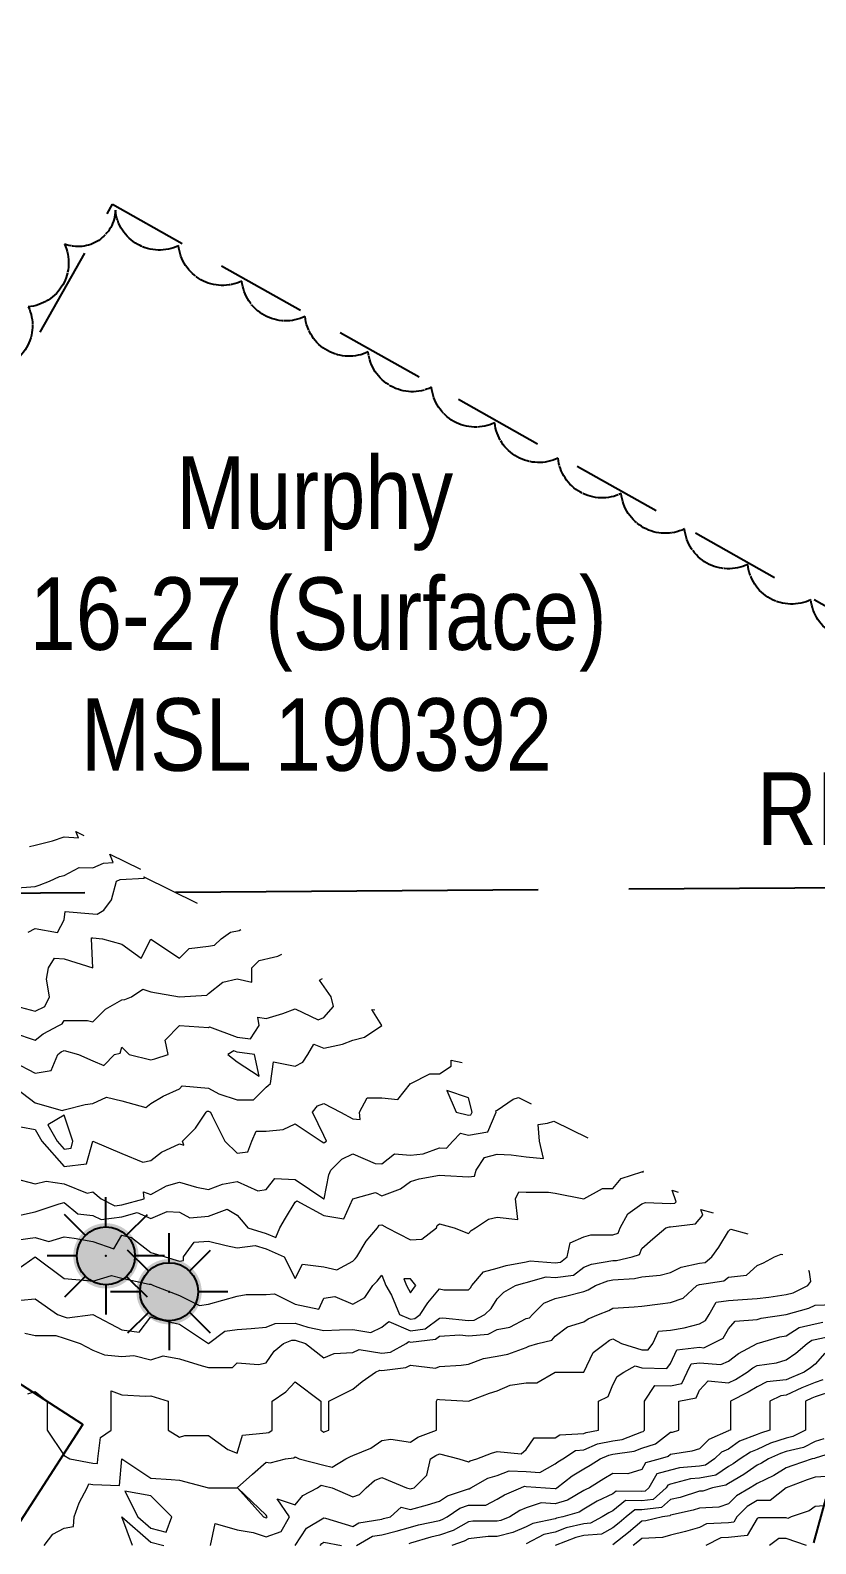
# Model space of a CAD drawing. Extents: x 532589 to 538856, y 6045658 to 6049082.
# Drawn here: x 534041.8 to 534150, y 6047462.4 to 6047671 of the extents above; entities that cross this region are included whole.
import ezdxf

# ---------------------------------------------------------------- set-up
doc = ezdxf.new("R2010")
doc.units = 0
doc.header["$LTSCALE"] = 5
doc.header["$PDSIZE"] = 0.5
for name, pattern in [('0', [1, 1, 0]), ('foc-ACCESSROAD', [3.75, 2.5, -1.25]), ('foc-TIELINE', [1.875, 1.25, -0.625]), ('foc-UNSURVEYED', [12.5, 10, -2.5])]:
    doc.linetypes.add(name, pattern=pattern)
for name, color, linetype in [('35', 37, 'Continuous'), ('C-WS', 13, 'foc-ACCESSROAD'), ('C-WS-S', 13, 'Continuous'), ('F-RW', 190, 'Continuous'), ('L-TIE', 7, 'foc-TIELINE'), ('L-USEC', 7, 'foc-UNSURVEYED'), ('oil_and_gas_wells_pt', 7, 'Continuous'), ('T-BUSH', 110, '0')]:
    doc.layers.add(name, color=color, linetype=linetype)
doc.layers.add('C-TOPO-MAJR', color=7, linetype='Continuous', lineweight=15, true_color=0xd3aa5f)
doc.layers.add('C-TOPO-MINR', color=7, linetype='Continuous', lineweight=13, true_color=0xe9d5af)
doc.layers.add('C-WS-T', color=13, linetype='Continuous', lineweight=9)
doc.styles.add('80', font='ARIALN.TTF', dxfattribs={"height": 10})
doc.styles.add('80L', font='ARIALN.TTF', dxfattribs={"height": 10})

# ---------------------------------------------------------------- blocks, each defined once
blk = doc.blocks.new('GAS')
h = blk.add_hatch(color=255)
h.dxf.hatch_style = 1
edge = h.paths.add_edge_path()
edge.add_arc((0, 0), 0.9, 0, 360)
for p, q in [((0, 0.808), (0, 1.616)), ((-0.571, 0.571), (-1.142, 1.142)), ((0.571, 0.571), (1.142, 1.142)), ((-0.808, 0), (-1.616, 0)), ((1.616, 0), (0.808, 0)), ((-0.571, -0.571), (-1.142, -1.142)), ((0, -0.808), (0, -1.616)), ((1.142, -1.142), (0.571, -0.571))]:
    blk.add_line(p, q)
blk.add_circle((0, 0), 0.8)
blk = doc.blocks.new('RP')
at = {"layer": '35', "color": 3}
blk.add_circle((0, 0), 10, dxfattribs=at)
at = {"layer": '35', "color": 3, "style": '80'}
blk.add_attdef('RP_001', (-32.36, 5.75), '', height=10, dxfattribs=at)

msp = doc.modelspace()

# ---------------------------------------------------------------- linework, layer by layer
at = {"layer": 'C-TOPO-MAJR', "color": 9, "true_color": 0xbfbfbf, "flags": 128}
for points, elevation in [([(534039.448, 6047532.768), (534042.434, 6047531.773), (534043.554, 6047532.644), (534045.691, 6047533.764), (534046.174, 6047534.005), (534046.416, 6047534.488), (534049.673, 6047534.488), (534050.397, 6047534.295), (534052.123, 6047536.02), (534054.379, 6047537.326), (534054.777, 6047537.347), (534055.707, 6047537.745), (534057.299, 6047538.807), (534058.36, 6047538.438), (534062.342, 6047537.745), (534066.102, 6047537.967), (534066.324, 6047538.188), (534068.315, 6047539.736), (534070.305, 6047540.196), (534072.296, 6047539.736), (534072.296, 6047541.727), (534073.292, 6047542.722), (534075.282, 6047543.22), (534075.879, 6047543.32), (534076.418, 6047543.634)], 852), ([(534040.158, 6047507.598), (534042.434, 6047508.104), (534045.751, 6047509.209), (534046.416, 6047509.405), (534048.342, 6047507.819), (534050.397, 6047507.599), (534051.535, 6047507.03), (534054.379, 6047507.436), (534056.48, 6047507.994), (534058.36, 6047507.167), (534060.636, 6047508.168), (534062.342, 6047508.036), (534063.736, 6047507.286), (534066.324, 6047507.521), (534068.884, 6047508.452), (534070.305, 6047507.661), (534071.102, 6047506.688), (534071.753, 6047505.892), (534074.287, 6047505.139), (534075.614, 6047504.565), (534076.145, 6047505.892), (534076.941, 6047507.22), (534078.269, 6047509.431), (534078.518, 6047509.625), (534082.25, 6047507.599), (534084.996, 6047507.128), (534086.232, 6047509.874), (534089.328, 6047510.759), (534090.214, 6047510.293), (534092.817, 6047511.252), (534094.195, 6047512.263), (534095.39, 6047512.661), (534098.177, 6047513.152), (534098.924, 6047513.108), (534102.159, 6047512.919), (534102.997, 6047513.018), (534103.22, 6047513.855), (534104.389, 6047515.607), (534106.14, 6047516.045), (534108.027, 6047515.951), (534110.122, 6047515.665), (534112.511, 6047515.448), (534111.96, 6047517.837), (534111.781, 6047520.16), (534113.071, 6047520.344), (534113.942, 6047520.6), (534118.632, 6047518.306)], 853), ([(534041.439, 6047482.997), (534042.434, 6047483.329), (534044.093, 6047482.002), (534044.093, 6047480.343), (534044.093, 6047478.02), (534046.416, 6047474.537), (534047.213, 6047474.039), (534050.397, 6047473.449), (534051.01, 6047473.426), (534051.06, 6047474.039), (534051.429, 6047476.988), (534052.932, 6047478.02), (534052.932, 6047479.468), (534052.932, 6047482.002), (534052.932, 6047483.449), (534054.379, 6047482.886), (534057.657, 6047482.705), (534058.36, 6047482.749), (534060.749, 6047482.002), (534060.749, 6047479.613), (534060.749, 6047478.02), (534062.342, 6047477.024), (534063.067, 6047477.296), (534066.324, 6047477.296), (534068.978, 6047475.366), (534070.305, 6047474.836), (534071.029, 6047477.297), (534074.287, 6047477.622), (534074.634, 6047477.674), (534075.084, 6047478.02), (534075.084, 6047481.205), (534075.084, 6047482.002), (534076.994, 6047483.277), (534078.269, 6047484.657), (534081.808, 6047482.002), (534081.808, 6047478.463), (534081.808, 6047478.02), (534082.25, 6047477.755), (534082.424, 6047477.847), (534082.915, 6047478.02), (534082.915, 6047481.338), (534082.915, 6047482.002), (534085.126, 6047483.108), (534086.232, 6047483.661), (534087.499, 6047484.717), (534089.328, 6047485.984), (534089.929, 6047486.268), (534090.214, 6047486.225), (534093.55, 6047486.629), (534094.195, 6047486.979), (534097.608, 6047486.553), (534098.177, 6047486.781), (534101.164, 6047486.979), (534102.159, 6047487.121), (534104.254, 6047487.87), (534106.14, 6047488.224), (534107.608, 6047488.498), (534110.122, 6047489.396), (534110.484, 6047489.603), (534111.715, 6047489.965), (534113.644, 6047490.425), (534114.104, 6047490.961), (534115.811, 6047492.24), (534118.085, 6047492.952), (534118.675, 6047493.357), (534120.076, 6047493.947), (534121.499, 6047494.516), (534122.067, 6047494.831), (534125.001, 6047494.995), (534126.049, 6047495.118), (534128.563, 6047495.414), (534130.03, 6047495.587), (534131.761, 6047496.198), (534133.65, 6047497.929), (534133.891, 6047498.05), (534134.012, 6047498.076), (534137.352, 6047498.571), (534137.994, 6047499.1), (534140.508, 6047499.396), (534141.975, 6047500.715), (534142.829, 6047501.056), (534144.364, 6047501.91), (534145.264, 6047502.257), (534145.477, 6047502.199)], 854), ([(534151.296, 6047488.608), (534149.939, 6047487.121), (534149.326, 6047486.596), (534148.445, 6047485.984), (534146.668, 6047485.273), (534145.957, 6047484.936), (534143.303, 6047484.657), (534141.975, 6047483.993), (534140.737, 6047483.241), (534138.259, 6047482.002), (534138.259, 6047481.736), (534138.259, 6047478.02), (534138.068, 6047477.947), (534137.994, 6047477.896), (534135.311, 6047476.722), (534134.012, 6047475.424), (534132.95, 6047475.101), (534130.03, 6047474.651), (534129.684, 6047474.385), (534128.583, 6047474.039), (534126.585, 6047473.503), (534126.049, 6047472.572), (534124.138, 6047471.968), (534122.067, 6047472.048), (534120.835, 6047471.29), (534118.833, 6047470.057), (534118.325, 6047469.818), (534118.085, 6047469.672), (534115.81, 6047468.351), (534114.104, 6047467.857), (534112.17, 6047468.009), (534110.122, 6047467.301), (534109.261, 6047466.937), (534107.847, 6047466.075), (534106.638, 6047465.578), (534106.14, 6047465.447), (534102.787, 6047465.447), (534102.159, 6047465.373), (534100.055, 6047464.197), (534098.177, 6047463.523), (534096.991, 6047463.28), (534094.195, 6047462.426), (534093.936, 6047462.354)], 855), ([(534152.303, 6047471.675), (534149.939, 6047471.517), (534148.844, 6047471.152), (534145.957, 6047470.057), (534143.732, 6047468.3), (534141.975, 6047468.3), (534140.574, 6047467.477), (534139.174, 6047466.075), (534138.735, 6047465.335), (534137.994, 6047465.259), (534134.983, 6047465.105), (534134.012, 6047464.601), (534132.078, 6047464.028), (534130.03, 6047463.516), (534128.893, 6047463.231), (534126.049, 6047463.059), (534125.527, 6047462.616), (534124.869, 6047462.094)], 856)]:
    msp.add_lwpolyline(points, dxfattribs=dict(at, elevation=elevation))
at = {"layer": 'C-TOPO-MINR', "color": 254, "true_color": 0xd9d9d9, "flags": 128}
for points, elevation in [([(534041.638, 6047558.45), (534042.434, 6047558.649), (534044.822, 6047559.247), (534046.416, 6047559.778), (534048.406, 6047559.645), (534048.055, 6047560.543), (534049.148, 6047559.996)], 851.2), ([(534039.389, 6047552.735), (534042.434, 6047552.926), (534042.977, 6047553.129), (534044.425, 6047553.672), (534045.787, 6047554.301), (534046.416, 6047554.468), (534048.493, 6047555.577), (534050.397, 6047555.497), (534051.876, 6047556.175), (534053.195, 6047556.255), (534052.739, 6047557.42), (534056.955, 6047555.312)], 851.4), ([(534041.497, 6047546.646), (534042.434, 6047547.157), (534045.531, 6047546.594), (534046.416, 6047548.365), (534046.596, 6047549.51), (534050.397, 6047549.193), (534050.966, 6047549.122), (534051.89, 6047549.69), (534052.956, 6047551.113), (534053.655, 6047553.672), (534054.151, 6047553.9), (534057.499, 6047554.103), (534057.423, 6047554.297), (534064.762, 6047550.628)], 851.6), ([(534039.697, 6047536.501), (534042.434, 6047535.754), (534043.761, 6047536.418), (534044.425, 6047537.745), (534043.983, 6047540.178), (534044.292, 6047541.727), (534045.088, 6047543.054), (534046.416, 6047542.952), (534050.397, 6047541.727), (534050.397, 6047541.726), (534050.397, 6047541.727), (534050.398, 6047541.727), (534050.397, 6047541.732), (534050.188, 6047545.709), (534050.216, 6047545.89), (534050.397, 6047545.875), (534051.725, 6047545.709), (534054.379, 6047544.986), (534057.032, 6047543.055), (534058.36, 6047545.704), (534058.362, 6047545.707), (534062.342, 6047543.055), (534063.67, 6047544.381), (534066.324, 6047544.713), (534067.162, 6047544.871), (534068.094, 6047545.709), (534069.358, 6047546.656), (534070.57, 6047546.859), (534070.81, 6047546.999)], 851.8), ([(534039.448, 6047528.787), (534042.434, 6047527.206), (534044.624, 6047527.592), (534045.563, 6047529.782), (534046.042, 6047530.155), (534046.416, 6047530.351), (534048.405, 6047529.782), (534050.397, 6047528.928), (534051.891, 6047528.288), (534053.382, 6047529.782), (534054.169, 6047529.992), (534054.379, 6047530.779), (534055.375, 6047529.782), (534058.36, 6047529.035), (534058.93, 6047529.213), (534060.751, 6047529.782), (534060.353, 6047531.771), (534062.34, 6047533.764), (534062.342, 6047533.764), (534062.342, 6047533.764), (534062.347, 6047533.764), (534066.324, 6047533.498), (534066.49, 6047533.598), (534070.305, 6047532.192), (534072.115, 6047531.954), (534073.292, 6047533.764), (534073.116, 6047534.935), (534074.287, 6047534.759), (534076.584, 6047535.448), (534078.269, 6047536.069), (534081.455, 6047534.559), (534082.25, 6047534.901), (534083.577, 6047536.419), (534083.246, 6047537.745), (534081.638, 6047540.043), (534082.027, 6047540.269)], 852.2), ([(534038.95, 6047525.8), (534042.434, 6047523.146), (534046.151, 6047522.084), (534046.416, 6047522.15), (534049.335, 6047522.88), (534050.397, 6047523.044), (534052.283, 6047523.914), (534054.379, 6047523.411), (534057.697, 6047522.482), (534058.36, 6047523.013), (534060.102, 6047524.059), (534062.342, 6047525.077), (534062.688, 6047525.454), (534066.324, 6047525.163), (534067.772, 6047524.352), (534070.305, 6047523.56), (534072.546, 6047523.56), (534074.287, 6047525.303), (534074.552, 6047525.535), (534074.855, 6047525.8), (534075.282, 6047528.787), (534078.269, 6047528.189), (534079.331, 6047528.72), (534080.039, 6047529.782), (534080.828, 6047531.204), (534082.25, 6047530.648), (534084.81, 6047531.204), (534086.232, 6047531.773), (534087.825, 6047532.171), (534090.213, 6047533.764), (534090.212, 6047533.766), (534088.83, 6047536.014), (534089.25, 6047535.935)], 852.4), ([(534040.443, 6047519.828), (534042.434, 6047519.466), (534043.377, 6047517.837), (534046.416, 6047514.338), (534049.536, 6047514.716), (534050.397, 6047517.836), (534050.398, 6047517.836), (534054.379, 6047516.161), (534057.274, 6047514.942), (534058.36, 6047515.182), (534059.854, 6047516.344), (534062.342, 6047517.476), (534062.91, 6047517.269), (534062.739, 6047517.837), (534064.532, 6047519.629), (534065.992, 6047521.819), (534066.151, 6047521.992), (534066.324, 6047521.978), (534066.608, 6047521.819), (534066.821, 6047521.322), (534068.564, 6047517.837), (534070.305, 6047516.198), (534071.772, 6047516.37), (534072.296, 6047517.837), (534072.894, 6047519.23), (534074.287, 6047519.23), (534076.64, 6047519.466), (534078.269, 6047520.226), (534081.853, 6047517.837), (534082.25, 6047517.604), (534082.367, 6047517.72), (534082.612, 6047517.837), (534082.25, 6047518.631), (534080.658, 6047521.819), (534081.365, 6047522.704), (534082.25, 6047523.044), (534084.526, 6047521.819), (534086.232, 6047520.9), (534087.227, 6047520.824), (534087.151, 6047521.819), (534088.223, 6047523.81), (534090.214, 6047523.81), (534092.426, 6047523.588), (534094.195, 6047525.799), (534094.198, 6047525.798), (534094.205, 6047525.8), (534096.85, 6047527.127), (534098.177, 6047527.127), (534099.769, 6047528.19), (534099.769, 6047528.986), (534101.315, 6047528.696)], 852.6), ([(534072.694, 6047529.782), (534070.305, 6047530.096), (534069.808, 6047530.28), (534068.978, 6047529.782), (534070.305, 6047528.787), (534073.293, 6047526.795), (534072.694, 6047529.782)], 852.4), ([(534102.51, 6047521.468), (534102.656, 6047521.819), (534102.159, 6047523.809), (534099.172, 6047524.806), (534100.453, 6047521.819), (534102.159, 6047521.407), (534102.51, 6047521.468)], 852.6), ([(534039.623, 6047512.684), (534042.434, 6047511.951), (534043.944, 6047512.345), (534046.416, 6047511.982), (534049.6, 6047510.671), (534050.397, 6047510.87), (534051.535, 6047509.874), (534053.431, 6047508.926), (534054.379, 6047509.061), (534057.441, 6047509.874), (534057.364, 6047510.87), (534058.36, 6047510.471), (534060.544, 6047511.672), (534062.342, 6047512.197), (534064.684, 6047511.513), (534066.324, 6047511.201), (534068.246, 6047511.933), (534070.305, 6047512.263), (534073.149, 6047511.012), (534074.287, 6047511.201), (534075.467, 6047512.675), (534078.269, 6047512.576), (534082.25, 6047509.874), (534082.25, 6047509.874), (534082.251, 6047509.874), (534082.251, 6047509.874), (534082.914, 6047513.192), (534083.187, 6047513.855), (534084.71, 6047515.378), (534086.232, 6047516.106), (534089.294, 6047514.775), (534090.214, 6047514.709), (534091.966, 6047516.085), (534094.195, 6047515.92), (534095.921, 6047516.111), (534098.177, 6047516.932), (534099.125, 6047516.889), (534099.987, 6047517.837), (534101.073, 6047518.923), (534102.159, 6047518.661), (534104.852, 6047519.125), (534105.975, 6047521.819), (534105.919, 6047522.04), (534106.14, 6047522.125), (534108.312, 6047523.629), (534109.066, 6047523.85), (534110.825, 6047522.99)], 852.8), ([(534047.384, 6047516.869), (534047.651, 6047517.837), (534046.416, 6047521.422), (534044.175, 6047520.077), (534045.472, 6047517.837), (534046.416, 6047516.751), (534047.384, 6047516.869)], 852.4), ([(534040.092, 6047504.253), (534042.434, 6047504.565), (534044.33, 6047503.996), (534046.416, 6047504.648), (534047.837, 6047504.47), (534050.397, 6047504.018), (534053.293, 6047502.996), (534054.379, 6047504.896), (534055.707, 6047504.564), (534058.36, 6047502.479), (534060.35, 6047501.91), (534062.342, 6047501.298), (534062.873, 6047501.379), (534062.873, 6047501.91), (534064.333, 6047503.901), (534066.324, 6047504.068), (534068.757, 6047503.459), (534070.305, 6047503.122), (534072.756, 6047503.442), (534074.287, 6047502.986), (534076.776, 6047501.91), (534078.269, 6047498.923), (534079.307, 6047500.872), (534082.25, 6047500.532), (534084.042, 6047500.119), (534086.232, 6047501.298), (534086.539, 6047501.604), (534086.763, 6047501.91), (534088.057, 6047504.068), (534089.602, 6047505.892), (534089.852, 6047506.254), (534090.214, 6047506.29), (534090.937, 6047505.892), (534094.195, 6047504.263), (534095.753, 6047504.334), (534097.778, 6047505.892), (534097.845, 6047506.225), (534098.177, 6047506.462), (534100.17, 6047505.892), (534102.159, 6047505.096), (534102.521, 6047505.53), (534103.155, 6047505.892), (534104.946, 6047507.086), (534106.14, 6047507.385), (534108.985, 6047507.029), (534108.629, 6047509.874), (534109.127, 6047510.869), (534110.122, 6047510.792), (534113.186, 6047510.792), (534114.104, 6047510.67), (534118.085, 6047509.874), (534118.085, 6047509.874), (534120.619, 6047511.321), (534122.067, 6047511.321), (534123.228, 6047512.694), (534126.049, 6047513.634), (534126.283, 6047513.621), (534126.248, 6047513.723), (534126.289, 6047513.712)], 853.2), ([(534040.111, 6047500.251), (534042.433, 6047501.91), (534042.434, 6047501.911), (534042.434, 6047501.911), (534042.435, 6047501.91), (534046.416, 6047498.924), (534049.674, 6047498.652), (534050.397, 6047498.541), (534052.973, 6047499.334), (534054.379, 6047498.968), (534058.14, 6047498.149), (534058.36, 6047498.138), (534058.758, 6047497.929), (534062.342, 6047496.551), (534065.099, 6047495.172), (534066.324, 6047495.395), (534068.315, 6047495.938), (534070.305, 6047496.48), (534071.531, 6047496.703), (534074.287, 6047496.703), (534075.425, 6047496.791), (534078.269, 6047495.369), (534081.527, 6047494.671), (534082.25, 6047496.222), (534083.744, 6047496.436), (534086.232, 6047495.369), (534087.861, 6047496.3), (534088.989, 6047497.929), (534089.601, 6047498.541), (534090.214, 6047499.377), (534090.783, 6047497.929), (534091.541, 6047496.601), (534092.679, 6047493.947), (534094.195, 6047493.31), (534094.764, 6047493.378), (534095.523, 6047493.947), (534096.585, 6047495.54), (534098.177, 6047497.486), (534098.746, 6047497.36), (534102.159, 6047497.36), (534102.443, 6047497.644), (534102.627, 6047497.929), (534104.214, 6047499.855), (534106.14, 6047500.318), (534107.347, 6047500.704), (534110.122, 6047501.199), (534110.675, 6047501.357), (534114.104, 6047501.094), (534114.828, 6047501.187), (534115.78, 6047501.91), (534116.181, 6047503.815), (534118.085, 6047504.648), (534119.034, 6047504.944), (534122.067, 6047504.944), (534122.805, 6047505.154), (534123.063, 6047505.892), (534124.122, 6047507.819), (534126.049, 6047509.21), (534126.547, 6047509.376), (534130.03, 6047509.236), (534130.599, 6047509.305), (534130.772, 6047509.503), (534130.23, 6047511.068), (534131.086, 6047510.833)], 853.4), ([(534040.443, 6047495.938), (534042.434, 6047496.09), (534045.531, 6047493.947), (534046.416, 6047493.652), (534046.858, 6047493.505), (534050.397, 6047493.947), (534050.398, 6047493.946), (534054.379, 6047491.832), (534056.796, 6047491.53), (534058.36, 6047493.616), (534058.928, 6047493.379), (534062.342, 6047492.62), (534066.322, 6047489.965), (534066.324, 6047489.965), (534066.324, 6047489.965), (534066.325, 6047489.965), (534068.599, 6047491.672), (534070.305, 6047491.876), (534072.223, 6047492.03), (534074.287, 6047492.195), (534075.539, 6047492.696), (534078.269, 6047492.776), (534080, 6047492.216), (534082.25, 6047491.75), (534084.374, 6047491.824), (534086.232, 6047491.888), (534088.721, 6047491.459), (534090.214, 6047492.206), (534091.175, 6047492.986), (534094.195, 6047491.717), (534096.186, 6047491.956), (534098.177, 6047493.449), (534098.646, 6047493.479), (534102.159, 6047493.109), (534102.936, 6047493.17), (534104.434, 6047493.947), (534105.288, 6047494.8), (534106.14, 6047496.118), (534107.045, 6047497.024), (534108.629, 6047497.929), (534109.76, 6047498.291), (534110.122, 6047498.355), (534112.887, 6047499.145), (534114.104, 6047499.052), (534116.638, 6047499.377), (534118.085, 6047500.477), (534119.109, 6047500.887), (534122.067, 6047501.38), (534122.565, 6047501.413), (534124.722, 6047501.91), (534125.754, 6047502.205), (534126.049, 6047503.048), (534127.581, 6047504.36), (534129.368, 6047505.892), (534129.865, 6047506.058), (534130.03, 6047506.051), (534133.443, 6047506.461), (534134.475, 6047507.651), (534134.211, 6047508.414), (534135.883, 6047507.955)], 853.6), ([(534041.012, 6047491.387), (534042.434, 6047491.071), (534045.31, 6047491.071), (534046.416, 6047490.703), (534048.627, 6047489.965), (534050.397, 6047489.029), (534051.99, 6047488.373), (534054.379, 6047488.155), (534056.038, 6047488.306), (534058.36, 6047487.726), (534060.067, 6047488.259), (534062.342, 6047487.821), (534065.439, 6047486.869), (534066.324, 6047486.648), (534069.642, 6047486.648), (534070.305, 6047487.311), (534073.201, 6047487.07), (534074.287, 6047487.311), (534075.373, 6047488.88), (534076.676, 6047489.965), (534077.814, 6047490.421), (534078.269, 6047490.434), (534079.717, 6047489.965), (534082.25, 6047487.974), (534083.644, 6047488.572), (534086.232, 6047488.708), (534087.085, 6047489.112), (534090.214, 6047488.638), (534091.398, 6047488.782), (534093.583, 6047489.965), (534093.921, 6047490.24), (534094.195, 6047490.125), (534097.608, 6047490.534), (534098.177, 6047490.961), (534100.988, 6047491.137), (534102.159, 6047491.014), (534104.878, 6047491.228), (534106.14, 6047491.882), (534107.883, 6047492.205), (534110.122, 6047493.379), (534110.581, 6047493.488), (534110.975, 6047493.947), (534112.54, 6047495.511), (534114.104, 6047496.137), (534115.537, 6047496.496), (534118.085, 6047497.133), (534118.654, 6047497.36), (534119.678, 6047497.929), (534121.385, 6047498.611), (534122.067, 6047498.725), (534125.053, 6047498.924), (534126.049, 6047499.154), (534128.608, 6047499.351), (534130.03, 6047499.739), (534131.478, 6047500.463), (534134.012, 6047501.026), (534134.783, 6047501.14), (534135.719, 6047501.91), (534136.666, 6047503.238), (534137.994, 6047505.449), (534138.215, 6047505.67), (534138.341, 6047505.719), (534140.68, 6047505.077)], 853.8), ([(534043.66, 6047462.094), (534044.858, 6047463.652), (534046.416, 6047464.483), (534047.742, 6047464.749), (534047.821, 6047466.075), (534048.493, 6047467.98), (534049.601, 6047470.057), (534049.854, 6047470.6), (534050.397, 6047470.499), (534054.073, 6047470.363), (534054.379, 6047474.039), (534054.379, 6047474.039), (534054.379, 6047474.039), (534054.379, 6047474.039), (534058.36, 6047471.385), (534061.171, 6047471.228), (534062.342, 6047471.105), (534066.323, 6047470.057), (534066.324, 6047470.058), (534070.305, 6047470.058), (534070.305, 6047470.057), (534072.407, 6047471.937), (534074.287, 6047473.62), (534074.818, 6047473.508), (534076.94, 6047474.039), (534078.095, 6047474.212), (534078.269, 6047474.346), (534078.839, 6047474.039), (534082.25, 6047473.186), (534083.388, 6047472.901), (534085.238, 6047474.039), (534085.886, 6047474.385), (534086.232, 6047474.507), (534088.721, 6047475.532), (534090.214, 6047476.599), (534091.458, 6047476.777), (534094.195, 6047476.344), (534095.191, 6047477.025), (534097.734, 6047478.02), (534097.734, 6047478.464), (534097.734, 6047482.002), (534097.911, 6047482.268), (534098.177, 6047482.224), (534102.159, 6047482.002), (534102.159, 6047482.002), (534105.055, 6047483.088), (534106.14, 6047483.408), (534107.892, 6047484.232), (534110.122, 6047484.536), (534111.57, 6047484.536), (534114.103, 6047485.984), (534114.104, 6047485.984), (534114.104, 6047485.984), (534118.085, 6047485.984), (534118.085, 6047485.984), (534119.36, 6047488.691), (534120.982, 6047489.965), (534121.625, 6047490.408), (534122.067, 6047490.594), (534123.261, 6047489.965), (534126.049, 6047489.095), (534126.948, 6047489.066), (534127.597, 6047489.965), (534128.346, 6047491.65), (534130.03, 6047491.79), (534131.879, 6047492.098), (534134.012, 6047492.68), (534134.857, 6047493.103), (534135.339, 6047493.947), (534136.304, 6047495.637), (534137.994, 6047495.869), (534139.921, 6047496.002), (534141.975, 6047496.144), (534143.544, 6047496.36), (534145.957, 6047496.693), (534146.926, 6047496.96), (534148.944, 6047497.929), (534149.37, 6047498.497), (534149.166, 6047499.771), (534149.1, 6047500.025)], 854.2), ([(534094.594, 6047497.53), (534094.92, 6047497.929), (534094.195, 6047498.866), (534093.258, 6047498.866), (534093.626, 6047497.929), (534094.195, 6047496.933), (534094.594, 6047497.53)], 853.2), ([(534066.608, 6047462.094), (534067.261, 6047465.139), (534070.305, 6047464.251), (534072.496, 6047463.885), (534074.287, 6047463.288), (534076.327, 6047464.036), (534077.503, 6047466.075), (534075.78, 6047468.564), (534078.269, 6047467.735), (534079.341, 6047468.985), (534081.366, 6047470.057), (534081.872, 6047470.436), (534082.25, 6047470.341), (534083.387, 6047470.057), (534086.232, 6047468.813), (534087.137, 6047469.152), (534088.042, 6047470.057), (534089.218, 6047471.053), (534090.214, 6047471.463), (534093.628, 6047470.057), (534094.195, 6047469.915), (534094.306, 6047469.947), (534094.693, 6047470.057), (534096.436, 6047471.799), (534096.952, 6047474.039), (534097.679, 6047474.537), (534098.177, 6047474.731), (534100.832, 6047474.039), (534102.159, 6047473.66), (534102.4, 6047473.798), (534103.296, 6047474.039), (534105.344, 6047474.835), (534106.14, 6047475.087), (534109.42, 6047474.741), (534110.122, 6047475.366), (534111.208, 6047476.935), (534114.104, 6047476.935), (534114.749, 6047477.375), (534118.085, 6047477.565), (534118.398, 6047477.708), (534120.077, 6047478.02), (534120.077, 6047480.011), (534120.077, 6047482.002), (534121.403, 6047482.666), (534122.067, 6047484.277), (534122.636, 6047485.415), (534123.56, 6047485.984), (534125.144, 6047486.889), (534126.049, 6047486.606), (534129.517, 6047486.498), (534130.03, 6047487.209), (534130.905, 6047489.091), (534134.012, 6047489.427), (534134.598, 6047489.38), (534135.822, 6047489.965), (534137.27, 6047490.69), (534137.994, 6047491.957), (534138.912, 6047493.029), (534141.975, 6047493.283), (534142.489, 6047493.433), (534145.955, 6047493.947), (534145.957, 6047493.947), (534145.957, 6047493.947), (534149.078, 6047494.808), (534149.939, 6047495.221), (534152.542, 6047495.325)], 854.4), ([(534078.269, 6047462.094), (534079.84, 6047464.504), (534082.25, 6047465.91), (534082.459, 6047465.866), (534086.232, 6047464.748), (534087.065, 6047465.242), (534090.214, 6047465.753), (534090.473, 6047465.816), (534091.408, 6047466.075), (534092.868, 6047467.403), (534094.195, 6047467.071), (534096.518, 6047467.735), (534098.177, 6047468.208), (534099.279, 6047468.956), (534102.159, 6047469.944), (534102.272, 6047469.944), (534102.49, 6047470.057), (534104.813, 6047471.385), (534106.14, 6047471.742), (534107.755, 6047472.425), (534110.122, 6047472.303), (534112.003, 6047472.158), (534114.104, 6047473.346), (534114.492, 6047473.65), (534115.165, 6047474.039), (534116.901, 6047475.223), (534118.085, 6047475.29), (534119.959, 6047476.147), (534122.067, 6047476.539), (534123.367, 6047476.72), (534126.049, 6047477.793), (534126.222, 6047477.847), (534126.447, 6047478.02), (534126.447, 6047481.604), (534126.447, 6047482.002), (534127.858, 6047484.174), (534130.03, 6047484.11), (534131.584, 6047484.43), (534132.306, 6047485.984), (534132.847, 6047487.149), (534134.012, 6047487.275), (534136.94, 6047487.038), (534137.994, 6047487.542), (534139.387, 6047488.572), (534141.975, 6047489.965), (534141.976, 6047489.965), (534141.977, 6047489.965), (534145.058, 6047490.864), (534145.957, 6047490.998), (534147.727, 6047492.178), (534149.939, 6047492.656), (534151.001, 6047492.885)], 854.6), ([(534086.729, 6047462.094), (534088.917, 6047463.39), (534090.214, 6047463.6), (534092.204, 6047464.085), (534094.195, 6047464.638), (534095.297, 6047464.974), (534098.177, 6047465.565), (534098.553, 6047465.7), (534099.225, 6047466.075), (534100.973, 6047467.261), (534102.159, 6047467.668), (534104.548, 6047467.668), (534106.14, 6047468.499), (534107.109, 6047469.089), (534109.398, 6047470.057), (534109.907, 6047470.272), (534110.122, 6047470.261), (534112.775, 6047470.057), (534114.104, 6047469.952), (534114.185, 6047469.976), (534114.325, 6047470.057), (534116.435, 6047471.708), (534118.085, 6047472.661), (534118.939, 6047473.186), (534120.325, 6047474.039), (534121.521, 6047474.585), (534122.067, 6047474.687), (534124.992, 6047475.095), (534126.049, 6047475.518), (534127.953, 6047476.116), (534130.03, 6047477.715), (534130.296, 6047477.755), (534131.167, 6047478.02), (534131.167, 6047480.865), (534131.167, 6047482.002), (534133.527, 6047482.487), (534134.012, 6047483.533), (534135.192, 6047484.804), (534137.994, 6047484.524), (534138.967, 6047485.011), (534140.57, 6047485.984), (534141.378, 6047486.581), (534141.975, 6047486.902), (534144.63, 6047487.311), (534145.957, 6047487.715), (534147.284, 6047488.638), (534148.833, 6047489.965), (534149.497, 6047490.408), (534149.939, 6047490.503), (534152.77, 6047491.116)], 854.8), ([(534150.991, 6047484.932), (534149.939, 6047484.59), (534148.09, 6047483.851), (534145.957, 6047482.841), (534145.199, 6047482.761), (534143.681, 6047482.002), (534143.681, 6047480.296), (534143.681, 6047478.02), (534142.394, 6047477.601), (534141.975, 6047477.408), (534139.542, 6047476.472), (534137.994, 6047475.407), (534137.042, 6047474.991), (534136.089, 6047474.039), (534134.85, 6047473.201), (534134.012, 6047473.043), (534131.256, 6047472.814), (534130.03, 6047472.485), (534128.116, 6047471.971), (534127.014, 6047470.057), (534126.504, 6047469.602), (534126.049, 6047469.552), (534122.517, 6047469.608), (534122.067, 6047469.237), (534119.917, 6047468.225), (534118.085, 6047467.103), (534117.435, 6047466.726), (534115.19, 6047466.075), (534114.303, 6047465.876), (534114.104, 6047465.798), (534111.041, 6047465.157), (534110.122, 6047464.67), (534108.297, 6047463.919), (534106.14, 6047463.351), (534104.883, 6047463.351), (534102.159, 6047463.031), (534101.558, 6047462.695), (534099.883, 6047462.094)], 855.2), ([(534152.493, 6047483.43), (534149.939, 6047482.6), (534149.512, 6047482.429), (534148.611, 6047482.002), (534148.611, 6047479.348), (534148.611, 6047478.02), (534146.858, 6047477.119), (534145.957, 6047476.91), (534143.792, 6047476.204), (534141.975, 6047475.366), (534141.017, 6047474.997), (534139.622, 6047474.039), (534138.657, 6047473.375), (534137.994, 6047472.985), (534136.247, 6047471.804), (534134.012, 6047471.384), (534132.787, 6047471.282), (534130.03, 6047470.543), (534129.648, 6047470.44), (534129.427, 6047470.057), (534127.641, 6047468.464), (534126.049, 6047468.287), (534123.801, 6047468.323), (534122.067, 6047466.895), (534121.51, 6047466.633), (534120.6, 6047466.075), (534118.987, 6047465.174), (534118.085, 6047465.101), (534115.63, 6047464.549), (534114.104, 6047463.946), (534112.572, 6047463.625), (534110.122, 6047462.328)], 855.4), ([(534151.151, 6047476.809), (534149.939, 6047476.428), (534148.361, 6047475.617), (534145.957, 6047475.058), (534145.189, 6047474.807), (534143.523, 6047474.039), (534142.568, 6047473.446), (534141.975, 6047473.168), (534140.132, 6047471.9), (534137.994, 6047470.643), (534137.644, 6047470.407), (534135.781, 6047470.057), (534134.455, 6047469.615), (534134.012, 6047469.589), (534131.358, 6047468.73), (534130.03, 6047468.443), (534128.779, 6047467.327), (534126.049, 6047467.023), (534125.085, 6047467.039), (534123.916, 6047466.075), (534122.916, 6047465.227), (534122.067, 6047464.553), (534120.489, 6047463.672), (534118.085, 6047463.475), (534116.957, 6047463.222), (534114.104, 6047462.094)], 855.6), ([(534152.882, 6047475.077), (534149.939, 6047474.153), (534149.864, 6047474.114), (534149.541, 6047474.039), (534146.853, 6047473.143), (534145.957, 6047472.803), (534144.263, 6047471.752), (534141.975, 6047470.679), (534141.607, 6047470.426), (534140.98, 6047470.057), (534139.1, 6047468.951), (534137.994, 6047467.845), (534136.667, 6047467.403), (534134.012, 6047467.247), (534133.127, 6047466.96), (534130.03, 6047466.291), (534129.917, 6047466.189), (534128.893, 6047466.075), (534126.618, 6047465.507), (534126.049, 6047465.472), (534124.221, 6047463.921), (534122.067, 6047462.211)], 855.8), ([(534060.484, 6047463.952), (534061.256, 6047466.075), (534058.36, 6047468.971), (534054.821, 6047469.615), (534056.591, 6047466.075), (534058.36, 6047464.522), (534060.484, 6047463.952)], 854.2), ([(534074.384, 6047465.978), (534074.44, 6047466.075), (534074.287, 6047466.297), (534070.31, 6047470.052), (534073.889, 6047466.075), (534074.287, 6047465.943), (534074.384, 6047465.978)], 854.2), ([(534152.328, 6047467.668), (534149.939, 6047467.497), (534149.142, 6047466.872), (534146.621, 6047466.075), (534146.178, 6047465.854), (534145.957, 6047465.933), (534142.118, 6047465.933), (534141.975, 6047465.827), (534140.587, 6047463.483), (534137.994, 6047463.217), (534136.925, 6047463.162), (534134.866, 6047462.094)], 856.2), ([(534055.872, 6047462.094), (534054.379, 6047466.072), (534054.378, 6047466.075), (534054.378, 6047466.076), (534054.379, 6047466.076), (534054.379, 6047466.075), (534058.36, 6047462.579), (534060.171, 6047462.094)], 854.4), ([(534081.731, 6047462.094), (534081.936, 6047462.408), (534082.25, 6047462.592), (534084.641, 6047462.094)], 854.8), ([(534148.744, 6047462.094), (534145.957, 6047463.089), (534144.962, 6047463.089), (534143.635, 6047462.094)], 856.4)]:
    msp.add_lwpolyline(points, dxfattribs=dict(at, elevation=elevation))
at = {"layer": 'C-WS', "flags": 128}
msp.add_lwpolyline([(534153.579, 6047359.073), (534143.876, 6047341.616), (534136.503, 6047345.427), (534096.279, 6047369.612), (534054.939, 6047387.792), (534028.976, 6047405.751), (534027.222, 6047406.959), (534016.506, 6047414.342), (534014.857, 6047415.44), (533972.611, 6047442.691), (533944.736, 6047455.031), (533954.612, 6047472.523), (533959.496, 6047481.174), (533964.481, 6047490.012), (533999.307, 6047551.691), (534053.1, 6047646.984), (534174.07, 6047578.813), (534204.359, 6047561.743), (534219.463, 6047553.231), (534256.188, 6047532.536), (534205.231, 6047446.355), (534175.451, 6047395.99), (534158.734, 6047367.717), (534153.579, 6047359.073)], close=True, dxfattribs=at)
at = {"layer": 'F-RW', "flags": 128}
msp.add_lwpolyline([(534346.931, 6047194.052), (534343.772, 6047195.734), (534208.293, 6047274.555), (534183.575, 6047287.333), (534073.516, 6047257.474), (533986.625, 6047307.28), (533983.014, 6047376.511), (534048.992, 6047478.801), (534032.202, 6047489.631), (533962.725, 6047381.916), (533967.24, 6047295.362), (534070.761, 6047236.025), (534181.304, 6047266.016), (534337.85, 6047176.997)], dxfattribs=at)
at = {"layer": 'L-TIE'}
msp.add_line((534086.114, 6047227.17), (534174.266, 6047552.918), dxfattribs=at)
at = {"layer": 'L-USEC'}
msp.add_line((534174.266, 6047552.918), (533369.596, 6047547.33), dxfattribs=at)
at = {"layer": 'oil_and_gas_wells_pt'}
for p in [(534052.196, 6047502.035), (534060.896, 6047497.093)]:
    msp.add_point(p, dxfattribs=at)
at = {"layer": 'T-BUSH', "flags": 128}
msp.add_lwpolyline([(534370.365, 6047238.059, -0.2666011), (534366.801, 6047242.974, -0.5205671), (534358.057, 6047247.805, -0.5205671), (534349.313, 6047252.635, -0.5205671), (534340.568, 6047257.465, -0.5205671), (534331.824, 6047262.296, -0.5205671), (534323.08, 6047267.126, -0.5205671), (534314.335, 6047271.956, -0.5205671), (534305.591, 6047276.786, -0.5205671), (534296.91, 6047281.729, -0.5205671), (534288.276, 6047286.752, -0.5205671), (534279.641, 6047291.776, -0.5205671), (534271.006, 6047296.799, -0.5205671), (534262.371, 6047301.823, -0.5205671), (534253.737, 6047306.846, -0.5205671), (534245.102, 6047311.87, -0.5205671), (534236.467, 6047316.893, -0.5205671), (534227.723, 6047321.719, -0.5205671), (534218.849, 6047326.306, -0.5205671), (534209.975, 6047330.894, -0.5205671), (534201.101, 6047335.482, -0.5205671), (534192.227, 6047340.069, -0.5205671), (534183.353, 6047344.657, -0.5205671), (534174.479, 6047349.245, -0.5205671), (534165.605, 6047353.833, -0.5205671), (534160.094, 6047359.455, -0.5205671), (534164.852, 6047368.239, -0.5205671), (534169.61, 6047377.023, -0.5205671), (534174.368, 6047385.807, -0.5205671), (534179.149, 6047394.578, -0.5205671), (534184.453, 6047403.043, -0.5205671), (534189.758, 6047411.508, -0.5205671), (534195.062, 6047419.973, -0.5205671), (534199.956, 6047428.678, -0.5205671), (534204.736, 6047437.45, -0.5205671), (534209.516, 6047446.222, -0.5205671), (534214.296, 6047454.994, -0.5205671), (534219.076, 6047463.766, -0.5205671), (534223.856, 6047472.538, -0.5205671), (534228.636, 6047481.31, -0.5205671), (534233.416, 6047490.081, -0.5205671), (534238.196, 6047498.853, -0.5205671), (534242.976, 6047507.625, -0.5205671), (534247.756, 6047516.397, -0.5205671), (534252.536, 6047525.169, -0.5205671), (534253.968, 6047533.902, -0.5205671), (534245.252, 6047538.783, -0.5205671), (534236.536, 6047543.664, -0.5205671), (534227.82, 6047548.544, -0.5205671), (534219.103, 6047553.425, -0.5205671), (534210.387, 6047558.305, -0.5205671), (534201.67, 6047563.186, -0.5205671), (534192.954, 6047568.066, -0.5205671), (534184.238, 6047572.947, -0.5205671), (534175.521, 6047577.828, -0.5205671), (534166.805, 6047582.708, -0.5205671), (534158.089, 6047587.589, -0.5205671), (534149.372, 6047592.469, -0.5205671), (534140.656, 6047597.35, -0.5205671), (534131.94, 6047602.23, -0.5205671), (534123.223, 6047607.111, -0.5205671), (534114.507, 6047611.991, -0.5205671), (534105.79, 6047616.872, -0.5205671), (534097.074, 6047621.752, -0.5205671), (534088.358, 6047626.633, -0.5205671), (534079.641, 6047631.514, -0.5205671), (534070.925, 6047636.394, -0.5205671), (534062.209, 6047641.275, -0.5205671), (534053.492, 6047646.155, -0.5205671), (534046.48, 6047641.502, -0.5205671), (534041.493, 6047632.846, -0.5205671), (534036.507, 6047624.19, -0.5205671), (534031.52, 6047615.534, -0.5205671), (534026.533, 6047606.878, -0.5205671), (534021.547, 6047598.222, -0.5205671), (534016.56, 6047589.566, -0.5205671), (534011.573, 6047580.91, -0.5205671), (534006.587, 6047572.254, -0.5205671), (534001.6, 6047563.598, -0.5205671), (533996.613, 6047554.941, -0.5205671), (533991.626, 6047546.285, -0.5205671), (533986.64, 6047537.629, -0.5205671), (533981.653, 6047528.973, -0.5205671), (533976.666, 6047520.317, -0.5205671), (533971.68, 6047511.661, -0.5205671), (533966.129, 6047503.637, -0.5205671), (533956.884, 6047500.615, -0.5205671), (533947.44, 6047503.58, -0.5205671), (533939.065, 6047509.027, -0.5205671), (533930.691, 6047514.473, -0.5205671), (533922.317, 6047519.92, -0.5205671), (533913.595, 6047524.022, -0.5205671), (533907.796, 6047516, -0.5205671), (533902.378, 6047507.608, -0.5205671), (533895.661, 6047504.587, -0.5205671), (533887.006, 6047509.577, -0.5205671), (533878.352, 6047514.567, -0.5205671), (533869.697, 6047519.556, -0.5205671), (533861.043, 6047524.546, -0.5205671), (533852.389, 6047529.535, -0.5205671), (533843.734, 6047534.525, -0.5205671), (533835.08, 6047539.515, -0.5205671), (533826.425, 6047544.504, -0.5205671), (533817.771, 6047549.494, -0.5205671), (533809.117, 6047554.483, -0.5205671), (533800.462, 6047559.473, -0.5205671), (533791.808, 6047564.463, -0.5205671), (533783.153, 6047569.452, -0.5205671), (533774.499, 6047574.442, -0.5205671), (533765.845, 6047579.431, -0.5205671), (533757.19, 6047584.421, -0.5205671), (533748.536, 6047589.411, -0.5205671), (533739.881, 6047594.4, -0.5205671), (533731.227, 6047599.39, -0.5205671), (533722.573, 6047604.379, -0.5205671), (533713.918, 6047609.369, -0.5205671), (533705.433, 6047614.638, -0.5205671), (533697.007, 6047620.005, -0.5205671), (533688.582, 6047625.371, -0.5205671), (533680.156, 6047630.738, -0.5205671), (533671.73, 6047636.105, -0.5205671), (533663.132, 6047641.182, -0.5205671), (533654.407, 6047646.047, -0.5205671), (533645.682, 6047650.912, -0.5205671), (533636.957, 6047655.777, -0.5205671), (533628.232, 6047660.643, -0.5205671), (533619.507, 6047665.508, -0.5205671), (533610.782, 6047670.373, -0.2793172), (533604.49, 6047670.963, -0.2793172)], format="xyb", dxfattribs=at)

# ---------------------------------------------------------------- block references
at = {"layer": '35'}
msp.add_blockref('RP', (534174.266, 6047552.918), dxfattribs=at).add_auto_attribs({'RP_001': 'RP'})
at = {"layer": 'C-WS-S', "xscale": 4.999999999999929, "yscale": 4.999999999999929, "zscale": 4.999999999999929}
for p in [(534052.196, 6047502.035), (534060.896, 6047497.093)]:
    msp.add_blockref('GAS', p, dxfattribs=at)

# ---------------------------------------------------------------- texts
at = {"layer": 'C-WS-T', "insert": (534038.866, 6047612.218), "char_height": 9.99488, "attachment_point": 1, "style": '80L'}
msp.add_mtext_dynamic_manual_height_columns('\\pi23.007;Murphy\\P\\pi2.8056;16-27 (Surface)\\P\\pi9.8825;MSL 190392', width=83.23858, gutter_width=50, heights=[0], dxfattribs=at)

doc.saveas('drawing.dxf')
